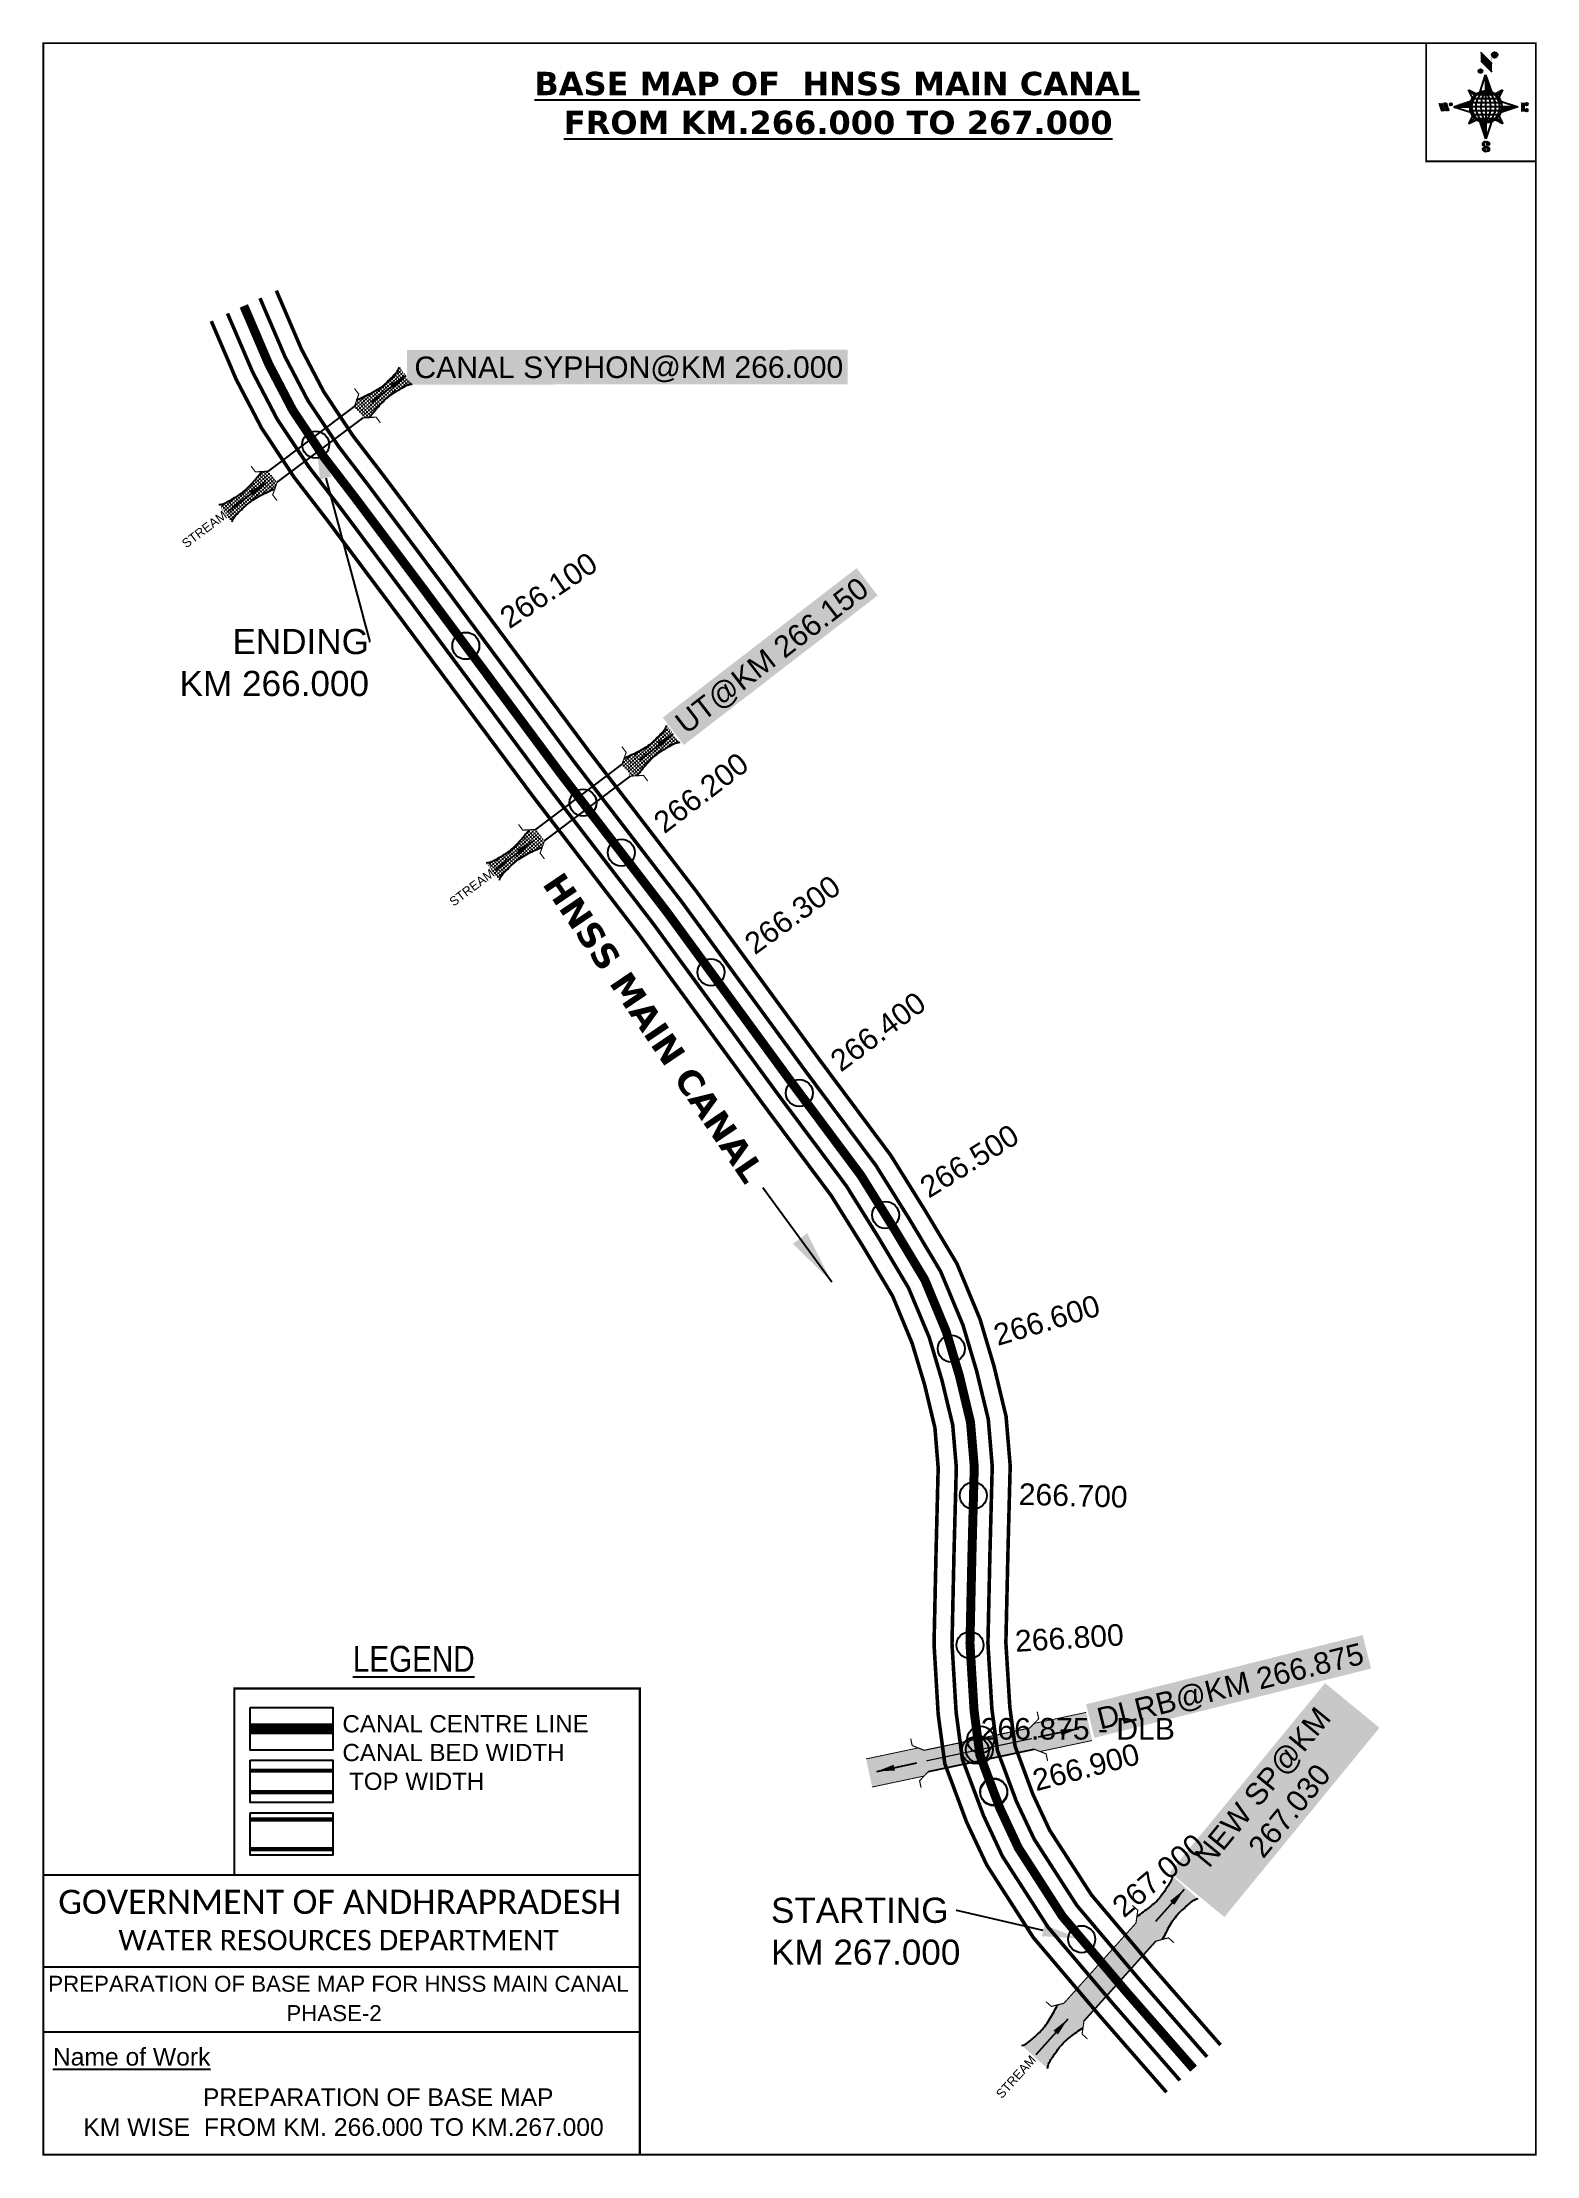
# Model space of a CAD drawing. Header units: inches. Extents: x 761904 to 762737, y 1602237 to 1603414.
import ezdxf
from ezdxf import colors
from ezdxf.entities.mleader import LeaderData, LeaderLine
from ezdxf.enums import TextEntityAlignment as Align
from ezdxf.math import Vec2, Vec3

# ---------------------------------------------------------------- set-up
doc = ezdxf.new("R2010")
doc.units = ezdxf.units.IN
doc.header["$LTSCALE"] = 15
doc.header["$MEASUREMENT"] = 0
doc.header["$PDMODE"] = 32
doc.header["$PDSIZE"] = 15
doc.linetypes.add('ACAD_ISO02W100', pattern=[15, 12, -3])
doc.linetypes.add('HIDDEN2', pattern=[0.1875, 0.125, -0.0625])
for name, color, linetype in [('AQUADUCT', 1, 'Continuous'), ('bord', 1, 'Continuous'), ('CANAL1', 7, 'Continuous'), ('CSMark', 72, 'Continuous'), ('DCBMS', 232, 'Continuous'), ('PAGE', 7, 'Continuous'), ('STRUCTURE', 5, 'Continuous'), ('TEXT', 6, 'Continuous')]:
    doc.layers.add(name, color=color, linetype=linetype)
doc.styles.add('ARIALN', font='ARIALN.TTF')
doc.styles.get("Standard").update_dxf_attribs({"font": 'arial.ttf'})
doc.dimstyles.get("Standard").update_dxf_attribs({"dimtxt": 20, "dimasz": 0.18, "dimexe": 0.18, "dimexo": 0.0625, "dimgap": 0.09, "dimtad": 0, "dimtih": 1, "dimtoh": 1, "dimdec": 4, "dimzin": 0, "dimdsep": 46, "dimtxsty": 'Standard', "dimcen": 0.09, "dimadec": 0, "dimazin": 0, "dimtfac": 1, "dimtdec": 4, "dimtofl": 0, "dimtmove": 0, "dimatfit": 3, "dimfxl": 1, "dimtolj": 1, "dimtzin": 0, "dimarcsym": 0})
pattern_1 = [(267.297113149, (-8720374.938, 50637915.138), (10.5367255337, -0.497431438), [])]
pattern_2 = [(357.297113149, (-8720374.938, 50637915.138), (0.497431438, 10.5367255337), [])]

# ---------------------------------------------------------------- blocks, each defined once
blk = doc.blocks.new('*X26')
at = {"color": 0, "linetype": 'Continuous'}
for p, q in [((6321.6, 240.5), (6322.3, 241.2)), ((6321.6, 240.3), (6322.3, 241)), ((6321.6, 240.1), (6322.3, 240.8)), ((6321.6, 239.9), (6322.4, 240.7)), ((6321.6, 239.8), (6322.4, 240.6)), ((6321.6, 239.6), (6322.5, 240.5)), ((6321.6, 239.4), (6322.5, 240.3)), ((6321.6, 239.2), (6322.6, 240.2)), ((6321.7, 239.1), (6322.6, 240.1)), ((6321.8, 240.8), (6322.4, 241.4)), ((6321.8, 239), (6322.7, 240)), ((6321.8, 239), (6322.8, 239.9)), ((6321.9, 238.9), (6322.9, 239.8)), ((6322, 238.8), (6323, 239.7)), ((6322.1, 241.3), (6322.4, 241.6)), ((6322.1, 238.7), (6323.1, 239.6)), ((6322.2, 238.6), (6323.1, 239.6)), ((6322.3, 238.5), (6323.2, 239.5)), ((6322.4, 238.5), (6323.3, 239.4)), ((6322.5, 238.4), (6323.4, 239.3)), ((6322.7, 238.4), (6323.6, 239.3)), ((6322.8, 238.3), (6323.7, 239.2)), ((6322.9, 238.3), (6323.8, 239.1)), ((6323.1, 238.2), (6323.9, 239.1)), ((6323.2, 238.2), (6324, 239)), ((6323.3, 238.2), (6324.2, 239)), ((6323.5, 238.1), (6324.3, 238.9)), ((6323.7, 238.1), (6324.4, 238.9)), ((6323.8, 238.1), (6324.6, 238.8)), ((6324.1, 238.2), (6324.7, 238.8)), ((6324.3, 238.3), (6324.9, 238.8)), ((6324.6, 238.3), (6325.1, 238.8)), ((6324.8, 238.4), (6325.2, 238.8)), ((6325.1, 238.5), (6325.4, 238.8)), ((6325.4, 238.6), (6325.6, 238.8))]:
    blk.add_line(p, q, dxfattribs=at)
blk = doc.blocks.new('*X25')
at = {"color": 0, "linetype": 'Continuous'}
for p, q in [((6324.4, 240.3), (6324.5, 240.4)), ((6324.6, 240.3), (6324.8, 240.5)), ((6324.7, 240.2), (6325, 240.5)), ((6324.8, 240.2), (6325.2, 240.6)), ((6325, 240.1), (6325.5, 240.6)), ((6325.1, 240.1), (6325.6, 240.6)), ((6325.2, 240), (6325.8, 240.6)), ((6325.3, 240), (6326, 240.6)), ((6325.4, 239.9), (6326.1, 240.6)), ((6325.5, 239.8), (6326.2, 240.5)), ((6325.6, 239.8), (6326.3, 240.5)), ((6325.7, 239.7), (6326.5, 240.4)), ((6325.9, 239.6), (6326.6, 240.3)), ((6326, 239.5), (6326.7, 240.3)), ((6326, 239.4), (6326.8, 240.2)), ((6326.1, 239.3), (6327, 240.2)), ((6326.2, 239.3), (6327.1, 240.1)), ((6326.3, 239.2), (6327.1, 240)), ((6326.4, 239.1), (6327.2, 239.9)), ((6326.5, 239), (6327.3, 239.8)), ((6326.5, 238.9), (6327.4, 239.7)), ((6326.6, 238.8), (6327.5, 239.6)), ((6326.7, 238.7), (6327.5, 239.5)), ((6326.8, 238.6), (6327.6, 239.4)), ((6326.8, 238.5), (6327.7, 239.3)), ((6326.8, 236.5), (6327.4, 237)), ((6326.9, 238.3), (6327.8, 239.2)), ((6326.9, 238.2), (6327.9, 239.1)), ((6326.9, 236.8), (6327.6, 237.4)), ((6327, 238.1), (6327.8, 239)), ((6327, 237.9), (6327.8, 238.8)), ((6327, 237.8), (6327.8, 238.6)), ((6327, 237.6), (6327.8, 238.4)), ((6327, 237.4), (6327.8, 238.2)), ((6327, 237.3), (6327.8, 238)), ((6327, 237.1), (6327.8, 237.9))]:
    blk.add_line(p, q, dxfattribs=at)
blk = doc.blocks.new('H')
at = {"layer": 'bord', "extrusion": (0.000427885, 0.004792, 0.999988)}
h = blk.add_hatch(dxfattribs=at)
h.set_pattern_fill('LINE', color=8, scale=84.387686, angle=-2.7029, style=0)
h.set_pattern_definition(pattern_2)
h.paths.add_polyline_path([(-492, 786, -0.090992), (-448, 775), (-486, 912)])
h = blk.add_hatch(dxfattribs=at)
h.set_pattern_fill('LINE', color=8, scale=84.387686, angle=-92.7029, style=0)
h.set_pattern_definition(pattern_1)
h.paths.add_polyline_path([(-625, 665, -0.090992), (-615, 710), (-751, 671)])
h = blk.add_hatch(dxfattribs=at)
h.set_pattern_fill('LINE', color=8, scale=84.387686, angle=-2.7029, style=0)
h.set_pattern_definition(pattern_2)
h.paths.add_polyline_path([(-504, 533, -0.090992), (-549, 543), (-510, 406)])
h = blk.add_hatch(dxfattribs=at)
h.set_pattern_fill('LINE', color=8, scale=84.387686, angle=-92.7029, style=0)
h.set_pattern_definition(pattern_1)
h.paths.add_polyline_path([(-246, 647), (-372, 653, -0.090992), (-382, 609)])
for p, q in [((-519, 1020, -1217), (-435, 927, -1216)), ((-516, 1087, -1217), (-432, 994, -1217)), ((-538, 774, -1216), (-487, 906, -1216)), ((-487, 906, -1216), (-493, 780, -1216)), ((-487, 906, -1216), (-448, 769, -1216)), ((-865, 701, -1215), (-847, 638, -1215)), ((-847, 700, -1215), (-829, 637, -1215)), ((-829, 699, -1215), (-811, 636, -1215)), ((-829, 699, -1215), (-811, 698, -1215)), ((-811, 698, -1215), (-794, 635, -1215)), ((-752, 665, -1215), (-615, 704, -1215)), ((-627, 794, -1216), (-567, 760, -1216)), ((-627, 794, -1216), (-584, 747, -1215)), ((-599, 731, -1215), (-627, 794, -1216)), ((-421, 753, -1216), (-359, 781, -1216)), ((-359, 781, -1216), (-405, 739, -1216)), ((-359, 781, -1216), (-392, 721, -1215)), ((-379, 693, -1215), (-246, 641, -1215)), ((-213, 669, -1215), (-217, 601, -1215)), ((-752, 665, -1215), (-625, 659, -1215)), ((-619, 614, -1215), (-752, 665, -1215)), ((-639, 526, -1214), (-606, 585, -1215)), ((-639, 526, -1214), (-593, 568, -1215)), ((-577, 553, -1215), (-639, 526, -1214)), ((-511, 400, -1214), (-549, 537, -1214)), ((-460, 533, -1215), (-511, 400, -1214)), ((-505, 527, -1214), (-511, 400, -1214)), ((-371, 513, -1214), (-431, 546, -1215)), ((-371, 513, -1214), (-414, 560, -1215)), ((-399, 576, -1215), (-371, 513, -1214)), ((-246, 641, -1215), (-383, 603, -1215)), ((-373, 647, -1215), (-246, 641, -1215)), ((-197, 600, -1215), (-194, 668, -1215))]:
    blk.add_line(p, q, dxfattribs=at)
at = {"layer": 'bord', "color": 8, "linetype": 'ByBlock', "extrusion": (0.000427885, 0.004792, 0.999988)}
for p, q in [((-375, 679, -1215), (-620, 691, -1215)), ((-386, 711, -1215), (-605, 722, -1215)), ((-411, 744, -1216), (-578, 752, -1216)), ((-493, 780, -1216), (-505, 527, -1214)), ((-373, 647, -1215), (-625, 659, -1215)), ((-378, 616, -1215), (-623, 628, -1215)), ((-392, 585, -1215), (-611, 595, -1215)), ((-420, 555, -1215), (-587, 562, -1215))]:
    blk.add_line(p, q, dxfattribs=at)
at = {"layer": 'bord', "extrusion": (0.000427885, 0.004792, 0.999988), "elevation": -1212}
for points, const_width in [([(-522, 960), (-516, 1093)], 1.61), ([(-434, 933), (-428, 1066)], 1.61), ([(-870, 707), (-846, 706)], 0.642), ([(-829, 643), (-821, 678)], 0.642), ([(-793, 641), (-782, 694)], 0.642), ([(-223, 676), (-174, 673)], 0.706), ([(-829, 643), (-855, 644)], 0.642), ([(-811, 642), (-784, 641)], 0.642), ([(-177, 605), (-226, 607)], 0.706), ([(-195, 645), (-185, 644)], 0.706)]:
    blk.add_lwpolyline(points, dxfattribs=dict(at, const_width=const_width))
for points, const_width in [([(-414, 1073, 1), (-398, 1058, 1)], 22.3), ([(-530, 950, 1), (-520, 939, 1)], 14.8), ([(-776, 697, 1), (-769, 690, 1)], 8.9), ([(-180, 618, 1), (-173, 611, 1)], 9.79), ([(-178, 667, 1), (-171, 660, 1)], 9.79), ([(-490, 362, 1), (-498, 369, 1)], 11.1), ([(-525, 322, 1), (-533, 329, 1)], 11.1)]:
    blk.add_lwpolyline(points, format="xyb", close=True, dxfattribs=dict(at, const_width=const_width))
for points in [[(-537, 317), (-531, 310), (-520, 307), (-505, 307), (-494, 310), (-486, 318), (-487, 326), (-491, 333), (-494, 336), (-503, 341), (-522, 347), (-530, 352), (-534, 355), (-537, 363), (-537, 373), (-530, 381), (-520, 384), (-504, 384), (-493, 380), (-487, 373)], [(-522, 348), (-526, 354), (-528, 361), (-528, 371), (-526, 375), (-521, 381), (-515, 384)], [(-505, 307), (-499, 312), (-497, 319), (-497, 327), (-501, 335), (-509, 343)]]:
    blk.add_lwpolyline(points, dxfattribs=at)
at = {"layer": 'bord', "extrusion": (0.000427885, 0.004792, 0.999988)}
for centre, radius in [((-406, 1065, -1212), 22.3), ((-525, 944, -1212), 14.8), ((-773, 694, -1212), 8.9), ((-498, 659, -1212), 127), ((-177, 615, -1212), 9.79), ((-174, 663, -1212), 9.79), ((-494, 365, -1212), 11.1), ((-529, 325, -1212), 11.1)]:
    blk.add_circle(centre, radius, dxfattribs=at)
at = {"layer": 'bord', "color": 8, "linetype": 'ByBlock', "extrusion": (0.000427885, 0.004792, 0.999988)}
for centre, radius, start, end in [((-482, 658, -1212), 128, 94.9254, 259.6691), ((-437, 656, -1212), 141, 113.2864, 241.308), ((-316, 651, -1212), 222, 142.5892, 212.0053), ((-560, 662, -1212), 141, 293.2864, 61.308), ((-681, 668, -1212), 222, 322.5892, 32.0053), ((-515, 660, -1212), 128, 274.9254, 79.6691)]:
    blk.add_arc(centre, radius, start, end, dxfattribs=at)
at = {"layer": 'bord', "extrusion": (0.000427885, 0.004792, 0.999988)}
for points in [[(-516, 1093, -1212), (-431, 1000, -1212), (-519, 1026, -1212), (-434, 933, -1212)], [(-864, 707, -1212), (-846, 706, -1212), (-846, 644, -1212), (-829, 643, -1212)], [(-829, 705, -1212), (-811, 704, -1212), (-811, 642, -1212), (-793, 641, -1212)], [(-193, 674, -1212), (-197, 606, -1212), (-213, 675, -1212), (-216, 607, -1212)]]:
    blk.add_solid(points, dxfattribs=at)
at = {"layer": 'bord', "extrusion": (0.000427885, 0.004792, 0.999988), "xscale": 7.977342409717546, "yscale": 7.977342408231451, "zscale": 7.977342408476333, "rotation": 138.0840426661453}
for name, p in [('*X25', (38301, -31929, -1212)), ('*X26', (38314, -31951, -1212))]:
    blk.add_blockref(name, p, dxfattribs=at)
blk = doc.blocks.new('DLB')
at = {"layer": 'STRUCTURE'}
h = blk.add_hatch(dxfattribs=at)
h.set_pattern_fill('DOTS', color=6, scale=20, angle=320.37224793, style=0)
h.paths.add_polyline_path([(769699.5, 1706950), (769699.5, 1706934), (769729.1, 1706934), (769732.1, 1706936), (769792.1, 1706936), (769795.1, 1706934), (769824.7, 1706934), (769824.7, 1706950), (769795.1, 1706950), (769792.1, 1706948), (769732.1, 1706948), (769729.1, 1706950)])
at = {"layer": 'STRUCTURE', "color": 6, "linetype": 'ACAD_ISO02W100', "ltscale": 0.5, "const_width": 0.5}
for points in [[(769699.5, 1706950), (769729.1, 1706950)], [(769795.1, 1706950), (769824.7, 1706950)], [(769699.5, 1706934), (769729.1, 1706934)], [(769795.1, 1706934), (769824.7, 1706934)]]:
    blk.add_lwpolyline(points, dxfattribs=at)
at = {"layer": 'STRUCTURE', "color": 6, "const_width": 0.628}
for points in [[(769726.1, 1706956), (769726.1, 1706952), (769732.1, 1706948), (769792.1, 1706948), (769798.1, 1706952), (769798.1, 1706956)], [(769732.1, 1706942), (769792.1, 1706942)], [(769726.1, 1706928), (769726.1, 1706932), (769732.1, 1706936), (769792.1, 1706936), (769798.1, 1706932), (769798.1, 1706928)]]:
    blk.add_lwpolyline(points, dxfattribs=at)
at = {"layer": 'STRUCTURE', "color": 6}
blk.add_lwpolyline([(769732.1, 1706936), (769792.1, 1706936)], dxfattribs=at)
blk.add_lwpolyline([(769732.1, 1706936), (769792.1, 1706936)], dxfattribs=at)
at = {"layer": 'STRUCTURE', "color": 0}
blk.add_circle((769762.1, 1706942), 1.8, dxfattribs=at)
for points in [[(769703.8, 1706942), (769726.7, 1706942)], [(769818.6, 1706942), (769795.7, 1706942)]]:
    blk.add_leader(points, dimstyle='Standard', override={"dimasz": 10, "dimgap": 0.09, "dimtad": 0}, dxfattribs=at)
blk = doc.blocks.new('UT')
at = {"layer": 'STRUCTURE'}
h = blk.add_hatch(dxfattribs=at)
h.set_pattern_fill('DASH', color=150, scale=8, angle=-39.6278, style=0)
h.set_pattern_definition([(320.372247933, (-4370.464, -6260.8811), (1.40800153113, 0.132407282), [1, -1])])
h.paths.add_polyline_path([(765163, 1700681.9), (765165.6, 1700680.6), (765167.2, 1700680.3), (765169.1, 1700680), (765172.4, 1700679.6), (765176.4, 1700679.3), (765179.5, 1700679.5), (765183.1, 1700679.9), (765187.7, 1700680.9), (765188.9, 1700681.2), (765193.1, 1700682.2), (765196.1, 1700680.2), (765196.1, 1700672.2), (765193.1, 1700670.2), (765190.5, 1700670.8), (765188.1, 1700671.3), (765185.5, 1700671.8), (765183.6, 1700672.1), (765181, 1700672.5), (765180.3, 1700672.5), (765178.5, 1700672.6), (765176.7, 1700672.6), (765174.6, 1700672.5), (765172.5, 1700672.3), (765170.4, 1700672), (765168.5, 1700671.7), (765166.1, 1700671.2), (765165, 1700670.8), (765163, 1700669.7)])
h.paths.add_polyline_path([(765259.1, 1700682.2), (765256.1, 1700680.2), (765256.1, 1700672.2), (765259.1, 1700670.2), (765261.9, 1700671), (765264.4, 1700671.6), (765266.4, 1700672), (765269.1, 1700672.5), (765272.7, 1700673), (765276.1, 1700673.1), (765278.6, 1700672.9), (765281.2, 1700672.7), (765283.9, 1700672.3), (765286.4, 1700671.9), (765288, 1700671.3), (765289.2, 1700670.6), (765289.1, 1700682.7), (765287.6, 1700681.8), (765285.7, 1700681.2), (765283, 1700680.7), (765281.2, 1700680.4), (765276.7, 1700679.9), (765272.7, 1700679.9), (765268.7, 1700680.3), (765264.8, 1700681), (765261.2, 1700681.7)])
at = {"layer": 'STRUCTURE', "color": 150, "const_width": 0.628}
for points in [[(765190.1, 1700688.2), (765190.1, 1700684.2), (765196.1, 1700680.2), (765256.1, 1700680.2), (765262.1, 1700684.2), (765262.1, 1700688.2)], [(765190.1, 1700664.2), (765190.1, 1700668.2), (765196.1, 1700672.2), (765256.1, 1700672.2), (765262.1, 1700668.2), (765262.1, 1700664.2)]]:
    blk.add_lwpolyline(points, dxfattribs=at)
at = {"layer": 'STRUCTURE', "color": 150}
for points in [[(765196.1, 1700680.2), (765256.1, 1700680.2)], [(765196.1, 1700672.2), (765256.1, 1700672.2)], [(765196.1, 1700672.2), (765256.1, 1700672.2)]]:
    blk.add_lwpolyline(points, dxfattribs=at)
at = {"layer": 'STRUCTURE', "color": 0}
blk.add_circle((765226.1, 1700676.2), 1.89, dxfattribs=at)
at = {"layer": 'STRUCTURE', "color": 150}
for points in [[(765163, 1700681.9), (765164.4, 1700681.1), (765167.9, 1700680.2), (765171.2, 1700679.8), (765176.1, 1700679.4), (765184.7, 1700680.3), (765193.1, 1700682.2)], [(765289.1, 1700682.7), (765287.8, 1700681.9), (765284.3, 1700680.9), (765280.9, 1700680.4), (765276.1, 1700679.8), (765267.4, 1700680.5), (765259.1, 1700682.2)], [(765163, 1700669.7), (765164.3, 1700670.6), (765167.8, 1700671.6), (765171.2, 1700672.1), (765176, 1700672.6), (765184.7, 1700672), (765193.1, 1700670.2)], [(765289.2, 1700670.6), (765287.8, 1700671.4), (765284.2, 1700672.3), (765280.9, 1700672.7), (765276.1, 1700673.1), (765267.4, 1700672.2), (765259.1, 1700670.2)]]:
    blk.add_spline(points, degree=3, dxfattribs=at)
at = {"layer": 'STRUCTURE', "color": 0}
blk.add_text('STREAM', height=5, dxfattribs=at).set_placement((765148.2, 1700675.8), align=Align.MIDDLE_CENTER)
for points in [[(765190.9, 1700676), (765164.2, 1700675.8)], [(765289.3, 1700676.7), (765265.4, 1700676.4)]]:
    blk.add_leader(points, dimstyle='Standard', override={"dimasz": 10, "dimgap": 0.09, "dimtad": 0}, dxfattribs=at)
blk = doc.blocks.new('SP')
at = {"layer": 'STRUCTURE'}
h = blk.add_hatch(dxfattribs=at)
h.set_pattern_fill('DASH', color=256, scale=8, style=0)
edge = h.paths.add_edge_path()
edge.add_spline(control_points=[(769825.7, 1706742.1), (769825.3, 1706741.8), (769823.8, 1706740.8), (769820.9, 1706740.3), (769817, 1706739.7), (769811.4, 1706738.9), (769804, 1706739.7), (769798.4, 1706741), (769795.6, 1706741.6)], knot_values=[0, 0, 0, 0, 1.613557, 5.24513, 8.624976, 13.470124, 22.190216, 30.746377, 30.746377, 30.746377, 30.746377], degree=3, periodic=0)
edge.add_line((769795.6, 1706741.6), (769792.6, 1706739.6))
edge.add_line((769792.6, 1706739.6), (769732.6, 1706739.6))
edge.add_line((769732.6, 1706739.6), (769729.6, 1706741.6))
edge.add_spline(control_points=[(769729.6, 1706741.6), (769726.9, 1706740.9), (769721.3, 1706739.5), (769713.9, 1706738.5), (769708.3, 1706739.1), (769704.4, 1706739.6), (769701.5, 1706740), (769700, 1706741), (769699.5, 1706741.3)], knot_values=[0, 0, 0, 0, 8.556161, 17.276253, 22.121402, 25.501247, 29.13282, 30.746377, 30.746377, 30.746377, 30.746377], degree=3, periodic=0)
edge.add_line((769699.5, 1706741.3), (769699.5, 1706722.1))
edge.add_spline(control_points=[(769699.5, 1706722.1), (769700, 1706722.4), (769701.4, 1706723.4), (769704.3, 1706724), (769708.2, 1706724.5), (769713.8, 1706725.3), (769721.2, 1706724.5), (769726.8, 1706723.3), (769729.6, 1706722.6)], knot_values=[0, 0, 0, 0, 1.613557, 5.24513, 8.624976, 13.470124, 22.190216, 30.746377, 30.746377, 30.746377, 30.746377], degree=3, periodic=0)
edge.add_line((769729.6, 1706722.6), (769732.6, 1706724.6))
edge.add_line((769732.6, 1706724.6), (769792.6, 1706724.6))
edge.add_line((769792.6, 1706724.6), (769795.6, 1706722.6))
edge.add_spline(control_points=[(769795.6, 1706722.6), (769798.4, 1706723.3), (769803.9, 1706724.8), (769811.3, 1706725.8), (769817, 1706725.1), (769820.9, 1706724.7), (769823.8, 1706724.2), (769825.2, 1706723.3), (769825.7, 1706723)], knot_values=[0, 0, 0, 0, 8.556161, 17.276253, 22.121402, 25.501247, 29.13282, 30.746377, 30.746377, 30.746377, 30.746377], degree=3, periodic=0)
edge.add_line((769825.7, 1706723), (769825.7, 1706742.1))
h.paths.add_polyline_path([(769764.2, 1706732.1, -1), (769761.1, 1706732.1, -1)], flags=0)
h.paths.add_polyline_path([(769761.1, 1706732.1, 1), (769764.2, 1706732.1, 1)], flags=16)
at = {"layer": 'STRUCTURE', "const_width": 0.628}
for points in [[(769726.6, 1706747.6), (769726.6, 1706743.6), (769732.6, 1706739.6), (769792.6, 1706739.6), (769798.6, 1706743.6), (769798.6, 1706747.6)], [(769726.6, 1706716.6), (769726.6, 1706720.6), (769732.6, 1706724.6), (769792.6, 1706724.6), (769798.6, 1706720.6), (769798.6, 1706716.6)]]:
    blk.add_lwpolyline(points, dxfattribs=at)
at = {"layer": 'STRUCTURE', "color": 3}
blk.add_lwpolyline([(769732.6, 1706724.6), (769792.6, 1706724.6)], dxfattribs=at)
blk.add_lwpolyline([(769732.6, 1706724.6), (769792.6, 1706724.6)], dxfattribs=at)
at = {"layer": 'STRUCTURE', "color": 0}
blk.add_circle((769762.6, 1706732.1), 1.55, dxfattribs=at)
at = {"layer": 'STRUCTURE'}
for points in [[(769699.5, 1706741.3), (769700.9, 1706740.5), (769704.4, 1706739.6), (769707.8, 1706739.2), (769712.6, 1706738.8), (769721.3, 1706739.7), (769729.6, 1706741.6)], [(769825.7, 1706742.1), (769824.3, 1706741.3), (769820.8, 1706740.3), (769817.5, 1706739.8), (769812.7, 1706739.2), (769804, 1706739.9), (769795.6, 1706741.6)], [(769699.5, 1706722.1), (769700.9, 1706723), (769704.4, 1706724), (769707.7, 1706724.5), (769712.5, 1706725), (769721.2, 1706724.4), (769729.6, 1706722.6)], [(769825.7, 1706723), (769824.3, 1706723.8), (769820.8, 1706724.7), (769817.4, 1706725.1), (769812.6, 1706725.5), (769803.9, 1706724.6), (769795.6, 1706722.6)]]:
    blk.add_spline(points, degree=3, dxfattribs=at)
at = {"layer": 'STRUCTURE', "color": 0}
blk.add_text('STREAM', height=5, dxfattribs=at).set_placement((769684.3, 1706732.1), align=Align.MIDDLE_CENTER)
for points in [[(769727.4, 1706732.1), (769700.8, 1706732.1)], [(769824.4, 1706732.1), (769800.5, 1706732.1)]]:
    blk.add_leader(points, dimstyle='Standard', override={"dimasz": 10, "dimgap": 0.09, "dimtad": 0}, dxfattribs=at)

msp = doc.modelspace()

# ---------------------------------------------------------------- linework, layer by layer
at = {"layer": 'CANAL1', "color": 1, "linetype": 'HIDDEN2', "ltscale": 8, "const_width": 5}
msp.add_lwpolyline([(762016.7, 1603267), (762030.6, 1603234.5), (762043.8, 1603209.2), (762056.7, 1603189.8), (762061.1, 1603183.1), (762078.6, 1603160.3), (762117.3, 1603108.7), (762176.5, 1603029), (762192.9, 1603006.9), (762252.6, 1602929.2), (762321.5, 1602835), (762360.3, 1602783), (762378.6, 1602753.6), (762395.8, 1602725), (762407.7, 1602696.3), (762415.1, 1602671.6), (762421.3, 1602645.7), (762423.4, 1602620.8), (762422.1, 1602572.1), (762421, 1602522.5), (762423.3, 1602485), (762426.5, 1602460.5), (762434.3, 1602439.7), (762437.7, 1602430.7), (762447.9, 1602408.8), (762472.4, 1602370.7), (762508.3, 1602328.3), (762545.5, 1602285.8)], dxfattribs=at)
at = {"layer": 'CANAL1', "color": 5, "const_width": 2}
for points in [[(762025.7, 1603271.3), (762039.6, 1603238.8), (762052.4, 1603214.3), (762069.3, 1603189), (762086.6, 1603166.4), (762125.4, 1603114.6), (762200.9, 1603012.9), (762260.6, 1602935.2), (762329.5, 1602841), (762368.6, 1602788.6), (762387.2, 1602758.8), (762404.7, 1602729.5), (762417.1, 1602699.7), (762424.7, 1602674.2), (762431.2, 1602647.3), (762433.4, 1602621.1), (762432.1, 1602571.8), (762431, 1602522.7), (762433.2, 1602486), (762436.3, 1602462.9), (762446.9, 1602434.5), (762456.7, 1602413.7), (762480.5, 1602376.7), (762515.9, 1602334.8), (762553, 1602292.4)], [(762007.6, 1603262.8), (762021.6, 1603230.2), (762035.2, 1603204.1), (762053, 1603177.3), (762070.7, 1603154.3), (762109.3, 1603102.7), (762184.9, 1603000.9), (762244.6, 1602923.2), (762313.4, 1602829.1), (762352.1, 1602777.3), (762370.1, 1602748.4), (762386.8, 1602720.4), (762398.3, 1602692.9), (762405.4, 1602669), (762411.4, 1602644.1), (762413.4, 1602620.5), (762412.1, 1602572.3), (762411, 1602522.3), (762413.3, 1602484.1), (762416.8, 1602458), (762428.5, 1602426.8), (762439.1, 1602404), (762464.4, 1602364.7), (762500.8, 1602321.8), (762537.9, 1602279.3)]]:
    msp.add_lwpolyline(points, dxfattribs=at)
at = {"layer": 'CANAL1', "color": 200, "const_width": 2}
for points in [[(762034.8, 1603275.5), (762048.7, 1603243.1), (762061.1, 1603219.4), (762077.4, 1603194.8), (762094.6, 1603172.4), (762133.4, 1603120.6), (762208.9, 1603019), (762268.6, 1602941.2), (762337.6, 1602846.9), (762376.9, 1602794.2), (762395.7, 1602764), (762413.7, 1602734), (762426.6, 1602703), (762434.4, 1602676.8), (762441.1, 1602648.9), (762443.4, 1602621.4), (762442.1, 1602571.6), (762441, 1602522.9), (762443.2, 1602487), (762446.1, 1602465.4), (762456.1, 1602438.4), (762465.4, 1602418.5), (762488.6, 1602382.6), (762523.5, 1602341.3), (762560.5, 1602299)], [(761998.6, 1603258.5), (762012.5, 1603226), (762026.6, 1603199), (762044.8, 1603171.5), (762062.7, 1603148.3), (762101.3, 1603096.7), (762177, 1602994.9), (762236.6, 1602917.2), (762305.4, 1602823.2), (762343.8, 1602771.7), (762361.6, 1602743.2), (762377.9, 1602715.9), (762388.8, 1602689.6), (762395.8, 1602666.3), (762401.5, 1602642.5), (762403.3, 1602620.3), (762402.1, 1602572.6), (762401, 1602522.1), (762403.3, 1602483.1), (762407, 1602455.6), (762419.2, 1602422.9), (762430.4, 1602399.1), (762456.3, 1602358.8), (762493.2, 1602315.3), (762530.4, 1602272.7)]]:
    msp.add_lwpolyline(points, dxfattribs=at)
at = {"layer": 'CANAL1', "color": 1, "linetype": 'HIDDEN2', "ltscale": 100, "const_width": 6, "elevation": -0.4}
msp.add_lwpolyline([(762066.2, 1602475), (762020.2, 1602475)], dxfattribs=at)
at = {"layer": 'CANAL1', "color": 5, "const_width": 2.4, "elevation": -0.4}
for points in [[(762066.2, 1602451.7), (762020.2, 1602451.7)], [(762066.2, 1602439.7), (762020.2, 1602439.7)]]:
    msp.add_lwpolyline(points, dxfattribs=at)
at = {"layer": 'CANAL1', "color": 200, "const_width": 2.4, "elevation": -0.4}
for points in [[(762066.2, 1602424.5), (762020.2, 1602424.5)], [(762066.2, 1602408), (762020.2, 1602408)]]:
    msp.add_lwpolyline(points, dxfattribs=at)
at = {"layer": 'CSMark', "color": 3}
for p in [(762056.7, 1603189.8), (762140.3, 1603077.8), (762205.6, 1602990.5), (762226.9, 1602962.7), (762276.8, 1602896.1), (762326, 1602828.9), (762374, 1602761), (762410.6, 1602686.6), (762422.9, 1602604.8), (762421, 1602521.6), (762426.2, 1602463.4), (762434.2, 1602440), (762434.3, 1602439.7), (762483.2, 1602357.9)]:
    msp.add_point(p, dxfattribs=at)
at = {"layer": 'CSMark'}
msp.add_point((762424, 1602463), dxfattribs=at)
at = {"layer": 'CSMark', "color": 2}
msp.add_point((762427, 1602469), dxfattribs=at)
at = {"layer": 'PAGE', "const_width": 1}
msp.add_lwpolyline([(762736.1, 1602238), (762736.1, 1603413.2), (761905.1, 1603413.2), (761905.1, 1602238), (762736.1, 1602238)], dxfattribs=at)
at = {"layer": 'PAGE'}
for points, const_width in [([(762736.1, 1603413.2), (762675, 1603413.2), (762675, 1603347.5), (762736.1, 1603347.5)], 1), ([(762011.4, 1602497.4), (762237.2, 1602497.4), (762237.2, 1602393.6), (762011.4, 1602393.6)], 1.2), ([(761905.1, 1602393.6), (762237.2, 1602393.6), (762237.2, 1602238), (761905.1, 1602238)], 1.2)]:
    msp.add_lwpolyline(points, close=True, dxfattribs=dict(at, const_width=const_width))
at = {"layer": 'PAGE', "elevation": -0.4}
for points in [[(762020.2, 1602486.8), (762066.2, 1602486.8), (762066.2, 1602463.2), (762020.2, 1602463.2)], [(762020.2, 1602457.5), (762066.2, 1602457.5), (762066.2, 1602434), (762020.2, 1602434)], [(762020.2, 1602428.2), (762066.2, 1602428.2), (762066.2, 1602404.7), (762020.2, 1602404.7)]]:
    msp.add_lwpolyline(points, close=True, dxfattribs=at)
at = {"layer": 'PAGE'}
for points in [[(761905.1, 1602342.6), (762237.2, 1602342.6)], [(761905.1, 1602306.3), (762237.2, 1602306.3)]]:
    msp.add_lwpolyline(points, dxfattribs=at)

# ---------------------------------------------------------------- block references
at = {"layer": 'AQUADUCT', "color": 1, "xscale": 0.0703495379661093, "yscale": 0.07034953800030053, "zscale": 0.07034953795990817, "rotation": 3.078330607406165}
msp.add_blockref('H', (762745.7, 1603333.8, 85.4), dxfattribs=at)
at = {"layer": 'STRUCTURE', "color": 0}
for name, p, rotation in [('UT', (1172877.3, -215902.5), 36.95164205257404), ('UT', (1173026.2, -216101.9), 36.95164205257445), ('DLB', (362287.6, -226764.3), 11.93452071341855), ('SP', (1517461, -110990.9), 48.05632404377257)]:
    msp.add_blockref(name, p, dxfattribs=dict(at, rotation=rotation))

# ---------------------------------------------------------------- texts
at = {"layer": 'CANAL1', "insert": (762193.6, 1602953.8), "char_height": 14, "width": 205.129, "attachment_point": 1, "rotation": 304.0455}
msp.add_mtext('\\pi0.96322;{\\fVerdana|b1|i0|c0|p34;HNSS MAIN CANAL}', dxfattribs=at)
at = {"layer": 'CSMark', "color": 3}
for s, rotation, p in [('266.100', 33.878, (762161.2, 1603091.9)), ('266.900', 14.7812, (762456.3, 1602446))]:
    msp.add_text(s, height=12, rotation=rotation, dxfattribs=at).set_placement(p, align=Align.MIDDLE_LEFT)
at = {"layer": 'CSMark', "color": 1}
for s, rotation, p in [('266.200', 37.5208, (762247.2, 1602977.6)), ('266.300', 36.1897, (762297.7, 1602910.3)), ('266.400', 36.7376, (762345.5, 1602845)), ('266.500', 31.8783, (762394.9, 1602775.1)), ('266.600', 16.6479, (762434.7, 1602693.8)), ('266.700', 358.4618, (762448.2, 1602605.7)), ('266.800', 3.5005, (762446.1, 1602523.8)), ('267.000', 40.2654, (762502.8, 1602373.9))]:
    msp.add_text(s, height=12, rotation=rotation, dxfattribs=at).set_placement(p, align=Align.MIDDLE_LEFT)
at = {"layer": 'CSMark', "color": 2}
msp.add_text('266.875 - DLB ', height=12, dxfattribs=at).set_placement((762427, 1602469))
msp.add_text('266.875 - DLB ', height=12, dxfattribs=at).set_placement((762427, 1602469))
at = {"layer": 'PAGE', "extrusion": (0.000201441, 0.004807, 0.999988), "style": 'ARIALN'}
msp.add_text('%%ULEGEND', height=14.4, rotation=359.9999, dxfattribs=at).set_placement((762111.3, 1602494.7, 7856.5), align=Align.MIDDLE)
at = {"layer": 'PAGE', "extrusion": (0.000201441, 0.004807, 0.999988)}
for s, height, p in [('PREPARATION OF BASE MAP FOR HNSS MAIN CANAL', 8.878, (761907.8, 1602309.4, 7855.6)), ('%%UName of Work', 9.822, (761910.4, 1602268.3, 7854.3))]:
    msp.add_text(s, height=height, rotation=359.9999, dxfattribs=at).set_placement(p)
for s, height, p in [('PHASE-2', 8.88, (762066.9, 1602297.5, 7855.5)), ('PREPARATION OF BASE MAP', 9.822, (762091.5, 1602250.7, 7854.3)), ('KM WISE  FROM KM. 266.000 TO KM.267.000', 9.822, (762072.2, 1602234.1, 7854.3))]:
    msp.add_text(s, height=height, rotation=359.9999, dxfattribs=at).set_placement(p, align=Align.MIDDLE_CENTER)
at = {"layer": 'PAGE', "extrusion": (0.000201441, 0.004807, 0.999988), "attachment_point": 1, "text_direction": (1, -1e-06, -0.000201)}
for s, insert, char_height, width in [('CANAL CENTRE LINE CANAL BED WIDTH {\\H2.3717x; }\\P TOP WIDTH{\\H1.9152x; }', (762071.6, 1602482.6, -0.4), 9.6, 168.926), ('\\pi3.5885;{\\fCalibri|b0|i0|c0|p34;\\H1.3333x;GOVERNMENT OF ANDHRAPRADESH\\P\\pi37.073;\\H0.83998x;WATER RESOURCES DEPARTMENT}', (761909.8, 1602385.4, -1.3), 10.059, 321.276)]:
    msp.add_mtext(s, dxfattribs=dict(at, insert=insert, char_height=char_height, width=width))
at = {"layer": 'STRUCTURE', "color": 5, "char_height": 12, "attachment_point": 1, "bg_fill": 1, "box_fill_scale": 1.3, "bg_fill_color": 7, "bg_fill_true_color": 16777215, "bg_fill_transparency": 4390977}
for s, insert, width, rotation in [('\\pi0.47746;CANAL SYPHON@KM 266.000', (762111.2, 1603238.8), 238.09, 0.0419), ('\\pi0.71894;UT@KM 266.150', (762255, 1603037.2), 129.083, 37.6172), ('\\pi0.70666;DLRB@KM 266.875', (762490, 1602486), 151.585, 14.0497), ('\\pi11.634;NEW SP@KM \\P\\pi34.857;267.030', (762537.4, 1602395.6), 129.018, 50.6523)]:
    msp.add_mtext(s, dxfattribs=dict(at, insert=insert, width=width, rotation=rotation))
at = {"layer": 'TEXT', "color": 1, "insert": (762156.7, 1603397.3), "char_height": 13, "width": 379.826, "attachment_point": 1}
msp.add_mtext('\\pi21.755;{\\fVerdana|b1|i0|c0|p34;\\LBASE MAP OF  HNSS MAIN CANAL \\P\\pi38.16;FROM KM.266.000 TO 267.000}', dxfattribs=at)

# ---------------------------------------------------------------- leaders
at = {"layer": 'CANAL1'}
msp.add_leader([(762344.1, 1602723.7), (762305.6, 1602776.1)], dimstyle='Standard', override={"dimasz": 30, "dimgap": 0.09, "dimtad": 0}, dxfattribs=at)
at = {"layer": 'DCBMS', "color": 5}
ml = msp.add_multileader_mtext('Standard', dxfattribs=at)
ml.set_content('STARTING\\PKM 267.000', color=5)
ml.set_leader_properties()
ml.build(insert=Vec2(0, 0))
ml.multileader.update_dxf_attribs({"dogleg_length": 0.36, "arrow_head_size": 20})
ctx = ml.context
ctx.base_point, ctx.char_height, ctx.arrow_head_size, ctx.landing_gap_size, ctx.plane_origin = Vec3(762310.1, 1602373.9), 14, 20, 0.09, Vec3(762481, 1602446.6)
notes = []
notes.append((ctx, [(0, (1, 1, 0), (762413.7, 1602373.9), (-1, 0), 0.36, [(0, [(762481.3, 1602358.3)], 0, [])])]))
ctx.mtext.insert, ctx.mtext.flow_direction = Vec3(762310.2, 1602381), 5
for ctx, leaders in notes:
    for number, flags, end, landing, length, lines in leaders:
        leader = LeaderData()
        leader.index, (leader.has_last_leader_line, leader.has_dogleg_vector, leader.attachment_direction) = number, flags
        leader.last_leader_point, leader.dogleg_vector, leader.dogleg_length = Vec3(end), Vec3(landing), length
        for number, points, colour, breaks in lines:
            line = LeaderLine()
            line.index, line.vertices, line.color, line.breaks = number, Vec3.list(points), colors.encode_raw_color(colour), breaks
            leader.lines.append(line)
        ctx.leaders.append(leader)

# ---------------------------------------------------------------- next in the draw order: leaders
ml = msp.add_multileader_mtext('Standard', dxfattribs=at)
ml.set_content('ENDING \\PKM 266.000', color=5)
ml.set_leader_properties()
ml.build(insert=Vec2(0, 0))
ml.multileader.update_dxf_attribs({"dogleg_length": 0.36, "arrow_head_size": 20})
ctx = ml.context
ctx.base_point, ctx.char_height, ctx.arrow_head_size, ctx.landing_gap_size, ctx.plane_origin = Vec3(761983.2, 1603080.1), 14, 20, 0.09, Vec3(762126.9, 1603292.4)
ctx.text_align_type = 2
notes = []
notes.append((ctx, [(0, (1, 1, 0), (762086.8, 1603080.1), (-1, 0), 0.36, [(0, [(762057.1, 1603190.5)], 0, [])])]))
ctx.mtext.insert, ctx.mtext.width, ctx.mtext.alignment, ctx.mtext.flow_direction = Vec3(762086.4, 1603087.2), 109.049, 3, 5
ctx.mtext.has_bg_fill, ctx.mtext.bg_color, ctx.mtext.bg_scale_factor, ctx.mtext.bg_transparency, ctx.mtext.use_window_bg_color = 1, -1027028792, 1.5, 0, 1
for ctx, leaders in notes:
    for number, flags, end, landing, length, lines in leaders:
        leader = LeaderData()
        leader.index, (leader.has_last_leader_line, leader.has_dogleg_vector, leader.attachment_direction) = number, flags
        leader.last_leader_point, leader.dogleg_vector, leader.dogleg_length = Vec3(end), Vec3(landing), length
        for number, points, colour, breaks in lines:
            line = LeaderLine()
            line.index, line.vertices, line.color, line.breaks = number, Vec3.list(points), colors.encode_raw_color(colour), breaks
            leader.lines.append(line)
        ctx.leaders.append(leader)

doc.saveas('drawing.dxf')
